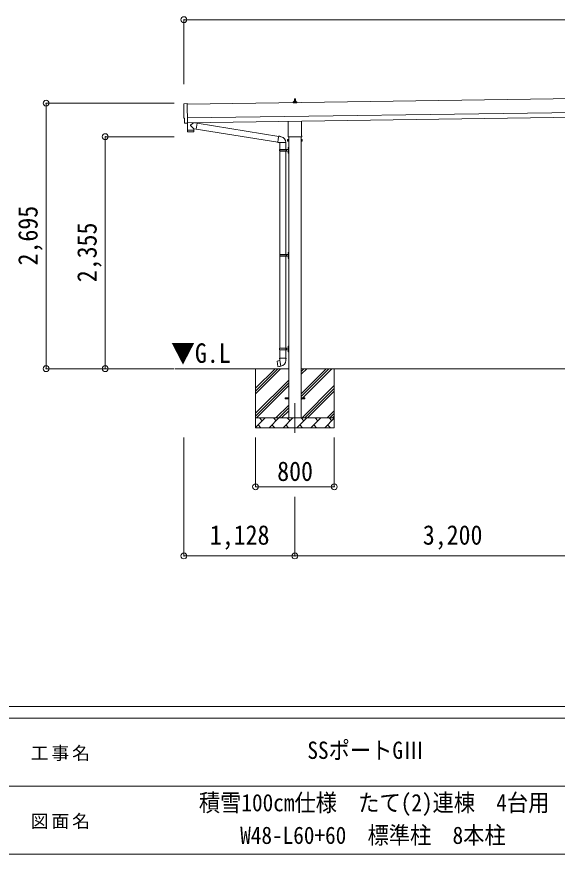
# Model space of a CAD drawing. Units: millimetres at full size, sheet at 1:60. Extents: x -16864 to 16864, y -11640 to 11640.
# Drawn here: x -881 to 4612, y -11640 to -3138 of the extents above; entities that cross this region are included whole.
import ezdxf
from ezdxf.enums import TextEntityAlignment as Align

# ---------------------------------------------------------------- set-up
doc = ezdxf.new("R2010")
doc.units = ezdxf.units.MM
doc.header["$LTSCALE"] = 60
doc.header["$PDMODE"] = 32
doc.header["$PDSIZE"] = 60
doc.linetypes.add('CHAIN1', pattern=[8, 5, -1, 1, -1])
for name, color, linetype, lineweight in [('0-1_Defpoints', 7, 'CHAIN1', 9), ('0-2_TEXT1', 4, 'Continuous', 9), ('0-3_SHAPE', 7, 'Continuous', 9), ('0-7_PARTS2', 7, 'Continuous', 9), ('0-8_TABLE1', 6, 'Continuous', 9), ('0-9_DIM1', 7, 'Continuous', 9), ('F-0', 7, 'Continuous', 9)]:
    doc.layers.add(name, color=color, linetype=linetype, lineweight=lineweight)
doc.styles.add('ＭＳ ゴシック', font='')
doc.styles.get('ＭＳ ゴシック').set_extended_font_data('MS Gothic')

msp = doc.modelspace()

# ---------------------------------------------------------------- linework, layer by layer
at = {"layer": '0-1_Defpoints'}
msp.add_line((1945.59, -7060.72), (1945.59, -7409.72), dxfattribs=at)
at = {"layer": '0-2_TEXT1'}
for p, q in [((6585.66, -3943.03), (850.19, -4024.96)), ((1939.9, -3996.46), (1940.62, -3972.94)), ((1941.62, -3971.96), (1950.17, -3971.96)), ((1951.17, -3972.94), (1951.9, -3996.46)), ((1927.65, -4011.96), (1927.65, -4004.25)), ((1964.15, -4011.96), (1927.65, -4011.96)), ((1928.03, -4003.46), (1963.76, -4003.46)), ((1928.41, -4003.28), (1935.13, -4001.65)), ((1935.51, -4001.46), (1956.28, -4001.46)), ((1935.9, -4000.68), (1935.9, -3996.46)), ((1936.9, -3996.46), (1954.9, -3996.46)), ((1955.9, -4000.68), (1955.9, -3996.46)), ((1963.38, -4003.28), (1956.66, -4001.65)), ((1964.15, -4011.96), (1964.15, -4004.25)), ((852.19, -4164.95), (6587.66, -4083.01)), ((852.91, -4214.94), (6588.37, -4133.01)), ((833.33, -4218.99), (826.41, -4218.73)), ((1877.29, -4345.95), (1877.29, -4200.31)), ((2013.89, -4198.36), (2013.89, -4345.95)), ((1871.59, -4384.22), (1872.35, -4382.91)), ((1871.59, -4384.22), (1871.59, -4401.22)), ((1871.59, -4401.22), (1872.35, -4402.54)), ((1878.59, -4387.82), (1872.35, -4387.82)), ((1878.59, -4397.63), (1872.35, -4397.63)), ((1878.59, -4402.54), (1872.35, -4402.54)), ((1875.59, -4354.72), (1875.59, -4349.22)), ((2013.53, -4358.22), (1877.65, -4358.22)), ((1881.09, -4401.92), (1878.59, -4401.92)), ((1883.09, -4358.22), (1883.09, -7210.72)), ((2008.09, -7210.72), (2008.09, -4358.22)), ((2010.09, -4401.92), (2012.59, -4401.92)), ((2012.59, -4387.82), (2018.83, -4387.82)), ((2012.59, -4397.63), (2018.83, -4397.63)), ((2012.59, -4402.54), (2018.83, -4402.54)), ((2015.59, -4349.22), (2015.59, -4354.72)), ((2019.59, -4384.22), (2018.83, -4382.91)), ((2019.59, -4401.22), (2018.83, -4402.54)), ((2019.59, -4384.22), (2019.59, -4401.22)), ((1845.59, -7006.22), (1883.09, -7006.22)), ((1845.59, -7015.22), (1845.59, -7006.22)), ((1845.59, -7006.22), (1883.09, -7006.22)), ((1845.59, -7015.22), (1845.59, -7006.22)), ((1845.59, -7015.22), (1883.09, -7015.22)), ((1845.59, -7015.22), (1883.09, -7015.22)), ((2008.09, -7006.22), (2045.59, -7006.22)), ((2008.09, -7006.22), (2045.59, -7006.22)), ((2008.09, -7015.22), (2045.59, -7015.22)), ((2008.09, -7015.22), (2045.59, -7015.22)), ((2045.59, -7015.22), (2045.59, -7006.22)), ((2045.59, -7015.22), (2045.59, -7006.22))]:
    msp.add_line(p, q, dxfattribs=at)
for points in [[(818.57, -4021.98), (850.12, -4019.88), (852.94, -4217.71)], [(823.52, -4215.78), (822.85, -4168.76), (822.25, -4168.76)], [(834.07, -4218.71), (834.72, -4218.07), (852.96, -4218.71)], [(1878.59, -4402.54), (1878.59, -4382.91), (1872.35, -4382.91)], [(1878.59, -4401.92), (1878.59, -4383.52), (1881.09, -4383.52)], [(2012.59, -4401.92), (2012.59, -4383.52), (2010.09, -4383.52)], [(2012.59, -4402.54), (2012.59, -4382.91), (2018.83, -4382.91)]]:
    msp.add_lwpolyline(points, dxfattribs=at)
for points in [[(1881.09, -4403.22), (1881.09, -4382.22), (1883.09, -4382.22), (1883.09, -4403.22)], [(2010.09, -4403.22), (2010.09, -4382.22), (2008.09, -4382.22), (2008.09, -4403.22)]]:
    msp.add_lwpolyline(points, close=True, dxfattribs=at)
for centre, radius, start, end in [((1939.98, -3997.1), 4.13, 90, 171.17633), ((1941.62, -3972.96), 1, 90, 178.60509), ((1949.23, -3996.46), 4.83, 133.60282, 180), ((1942.56, -3996.46), 4.83, 0, 46.39718), ((1950.17, -3972.96), 1, 1.39491, 90), ((1951.81, -3997.1), 4.13, 8.82367, 90), ((1928.65, -4004.25), 1, 103.62699, 180), ((1934.9, -4000.68), 1, 283.62699, 0), ((1936.9, -3997.46), 1, 90, 180), ((1954.9, -3997.46), 1, 0, 90), ((1956.9, -4000.68), 1, 180, 256.37301), ((1963.15, -4004.25), 1, 0, 76.37301), ((1875.93, -4385.36), 4.34, 145.61575, 214.38425), ((1887.83, -4392.72), 16.24, 162.41205, 197.58795), ((1875.93, -4400.08), 4.34, 145.61575, 214.38425), ((1879.59, -4349.22), 4, 125.09963, 180), ((1879.59, -4354.72), 4, 180, 194.47751), ((1879.59, -4354.72), 4, 194.47751, 241.04498), ((2011.59, -4354.72), 4, 298.95502, 345.52249), ((2011.59, -4349.22), 4, 0, 54.90037), ((2011.59, -4354.72), 4, 345.52249, 0), ((2015.24, -4385.36), 4.34, 325.61575, 34.38425), ((2003.35, -4392.72), 16.24, 342.41205, 17.58795), ((2015.24, -4400.08), 4.34, 325.61575, 34.38425)]:
    msp.add_arc(centre, radius, start, end, dxfattribs=at)
for centre, major_axis, ratio, start_param, end_param in [((818.77, -4024.97), (-3, -0.04), 0.99863, 4.7647489, 6.2979817), ((-3945.59, -4163.47), (4762.89, 68.04), 0.99863, 6.2686928, 6.2979817), ((822.19, -4164.36), (-4.41, -0.06), 0.99863, 6.2686928, 7.8539816), ((826.53, -4215.73), (-2.15, -2.1), 0.9974, 5.5252311, 7.0411395), ((833.37, -4217.99), (-0.717, -0.7), 0.9974, 0.7579542, 1.5707963)]:
    msp.add_ellipse(centre, major_axis=major_axis, ratio=ratio, start_param=start_param, end_param=end_param, dxfattribs=at)
at = {"layer": '0-3_SHAPE'}
for p, q in [((1883.09, -6710.72), (729.14, -6710.72)), ((1545.59, -6710.72), (1545.59, -7310.72)), ((1545.59, -6909.21), (1744.07, -6710.72)), ((1545.59, -6937.49), (1772.36, -6710.72)), ((1545.59, -6965.77), (1800.64, -6710.72)), ((5083.09, -6710.72), (2008.09, -6710.72)), ((2008.09, -6739.55), (2036.91, -6710.72)), ((2008.09, -6767.83), (2065.2, -6710.72)), ((2008.09, -7022.39), (2319.76, -6710.72)), ((2008.09, -6965.82), (2263.19, -6710.72)), ((2008.09, -6994.11), (2291.47, -6710.72)), ((2345.59, -6710.72), (2345.59, -7310.72)), ((1545.59, -7163.76), (1883.09, -6826.26)), ((1545.59, -7192.05), (1883.09, -6854.55)), ((1555.2, -7210.72), (1883.09, -6882.83)), ((2017.75, -7210.72), (2345.59, -6882.88)), ((2046.03, -7210.72), (2345.59, -6911.16)), ((2074.31, -7210.72), (2345.59, -6939.45)), ((1753.19, -7210.72), (1883.09, -7080.82)), ((1781.47, -7210.72), (1883.09, -7109.11)), ((1809.76, -7210.72), (1883.09, -7137.39)), ((2272.3, -7210.72), (2345.59, -7137.44)), ((1545.59, -7307.17), (1642.04, -7210.72)), ((1545.59, -7210.72), (2345.59, -7210.72)), ((1613.48, -7239.28), (1584.93, -7210.72)), ((1683.46, -7310.72), (1783.46, -7210.72)), ((1754.9, -7239.28), (1726.35, -7210.72)), ((1824.88, -7310.72), (1924.88, -7210.72)), ((1896.32, -7239.28), (1867.77, -7210.72)), ((1966.3, -7310.72), (2066.3, -7210.72)), ((2037.75, -7239.28), (2009.19, -7210.72)), ((2107.72, -7310.72), (2207.72, -7210.72)), ((2179.17, -7239.28), (2150.61, -7210.72)), ((2249.14, -7310.72), (2345.59, -7214.28)), ((2320.59, -7239.28), (2292.04, -7210.72)), ((2300.59, -7210.72), (2345.59, -7165.72)), ((2328.87, -7210.72), (2345.59, -7194.01)), ((2345.59, -7310.72), (1545.59, -7310.72)), ((1570.59, -7282.17), (1599.14, -7310.72)), ((1712.01, -7282.17), (1740.56, -7310.72)), ((1853.43, -7282.17), (1881.98, -7310.72)), ((1994.85, -7282.17), (2023.41, -7310.72)), ((2136.27, -7282.17), (2164.83, -7310.72)), ((2277.7, -7282.17), (2306.25, -7310.72))]:
    msp.add_line(p, q, dxfattribs=at)
at = {"layer": '0-8_TABLE1'}
for p, q in [((817.59, -3168.08), (817.59, -3822.41)), ((12676.59, -3168.08), (817.59, -3168.08)), ((-582.41, -4015.43), (718.28, -4015.43)), ((-582.41, -4015.43), (-582.41, -6710.72)), ((17.59, -4355.72), (718.28, -4355.72)), ((17.59, -4355.72), (17.59, -6710.72)), ((-582.41, -6710.72), (718.28, -6710.72)), ((817.28, -8611.72), (817.28, -7409.72)), ((1545.59, -7909.72), (1545.59, -7409.72)), ((2345.59, -7909.72), (2345.59, -7409.72)), ((1545.59, -7909.72), (2345.59, -7909.72)), ((1945.59, -8611.72), (1945.59, -8011.72)), ((1945.59, -8611.72), (817.28, -8611.72)), ((5145.59, -8611.72), (1945.59, -8611.72))]:
    msp.add_line(p, q, dxfattribs=at)
for p in [(817.59, -3168.08), (817.59, -3168.08), (-582.41, -4015.43), (17.59, -4355.72), (-582.41, -6710.72), (17.59, -6710.72), (1545.59, -7909.72), (2345.59, -7909.72), (817.28, -8611.72), (1945.59, -8611.72)]:
    msp.add_point(p, dxfattribs=at)
at = {"layer": '0-9_DIM1'}
for p, q in [((852.94, -4217.71), (852.96, -4218.71)), ((917.4, -4277.01), (886.53, -4243.91)), ((914.35, -4214.07), (886.7, -4236.58)), ((951.97, -4218.07), (926.13, -4213.9)), ((951.97, -4218.07), (941.81, -4280.96)), ((951.68, -4219.91), (1782.03, -4352.11)), ((853.59, -4290.94), (854, -4303.99)), ((914.59, -4306.07), (857.05, -4306.89)), ((858.08, -4289.88), (858.11, -4290.88)), ((913.07, -4289.09), (913.07, -4290.09)), ((917.4, -4277.01), (941.81, -4280.96)), ((917.4, -4277.01), (917.57, -4289.03)), ((942.1, -4279.14), (1771.61, -4411.21)), ((1771.28, -4413.03), (1776.82, -4381.66)), ((1771.28, -4413.03), (1771.68, -4415.28)), ((1771.28, -4413.03), (1776.44, -4413.84)), ((1771.68, -4415.28), (1775.24, -4415.91)), ((1775.24, -4415.91), (1776.44, -4413.84)), ((1776.44, -4413.84), (1791.04, -4416.16)), ((1782.35, -4350.29), (1776.82, -4381.66)), ((1782.35, -4350.29), (1783.49, -4348.31)), ((1783.49, -4348.31), (1787.05, -4348.94)), ((1787.05, -4348.94), (1787.47, -4351.29)), ((1791.04, -4416.16), (1793.25, -4415.17)), ((1853.54, -4415.57), (1792.36, -4415.57)), ((1793.09, -4415.57), (1793.09, -4484.86)), ((1801.98, -4354.11), (1803.67, -4355.74)), ((1803.67, -4355.74), (1805.78, -4356.19)), ((1853.09, -4415.57), (1853.09, -4484.86)), ((1790.09, -4486.86), (1840.42, -4486.86)), ((1790.09, -4500.86), (1840.42, -4500.86)), ((1791.09, -4484.86), (1877.09, -4484.86)), ((1791.09, -4484.86), (1791.09, -4486.86)), ((1791.09, -4502.86), (1791.09, -4500.86)), ((1791.09, -4502.86), (1877.09, -4502.86)), ((1793.09, -4484.64), (1793.09, -5551.72)), ((1850.09, -4484.86), (1850.09, -4489.36)), ((1850.09, -4489.36), (1852.09, -4489.36)), ((1850.09, -4502.86), (1850.09, -4498.36)), ((1850.09, -4498.36), (1852.09, -4498.36)), ((1852.09, -4489.36), (1852.09, -4493.86)), ((1852.09, -4498.36), (1852.09, -4493.86)), ((1853.09, -4484.64), (1853.09, -5551.72)), ((1858.09, -4484.86), (1858.09, -4493.86)), ((1858.09, -4489.36), (1861.09, -4489.36)), ((1858.09, -4502.86), (1858.09, -4493.86)), ((1858.09, -4498.36), (1861.09, -4498.36)), ((1861.09, -4489.36), (1861.09, -4493.86)), ((1861.09, -4498.36), (1861.09, -4493.86)), ((1876.79, -4467.71), (1878.83, -4468.71)), ((1878.06, -4465.71), (1878.69, -4465.71)), ((1878.06, -4465.71), (1878.06, -4474.01)), ((1878.06, -4474.01), (1878.69, -4474.01)), ((1878.69, -4465.71), (1878.69, -4474.01)), ((1878.69, -4465.71), (1879.09, -4466.11)), ((1878.69, -4474.01), (1879.09, -4473.61)), ((1878.83, -4468.71), (1879.44, -4469.86)), ((1879.09, -4461.86), (1882.09, -4460.36)), ((1879.09, -4461.86), (1879.09, -4493.86)), ((1879.09, -4466.11), (1879.09, -4473.61)), ((1879.09, -4525.86), (1879.09, -4493.86)), ((1882.09, -4460.36), (1882.09, -4493.86)), ((1882.09, -4460.36), (1883.09, -4460.36)), ((1882.09, -4527.36), (1882.09, -4493.86)), ((1883.09, -4460.36), (1883.09, -4493.86)), ((1883.09, -4527.36), (1883.09, -4493.86)), ((1876.79, -4515.71), (1878.83, -4516.71)), ((1878.06, -4513.71), (1878.69, -4513.71)), ((1878.06, -4513.71), (1878.06, -4522.01)), ((1878.06, -4522.01), (1878.69, -4522.01)), ((1878.69, -4513.71), (1878.69, -4522.01)), ((1878.69, -4513.71), (1879.09, -4514.11)), ((1878.69, -4522.01), (1879.09, -4521.61)), ((1878.83, -4516.71), (1879.44, -4517.86)), ((1879.09, -4514.11), (1879.09, -4521.61)), ((1879.09, -4525.86), (1882.09, -4527.36)), ((1882.09, -4527.36), (1883.09, -4527.36)), ((1792.59, -5553.72), (1842.92, -5553.72)), ((1792.59, -5567.72), (1842.92, -5567.72)), ((1793.09, -5569.72), (1793.09, -6501.72)), ((1793.59, -5551.72), (1793.59, -5553.72)), ((1793.59, -5551.72), (1877.09, -5551.72)), ((1793.59, -5569.72), (1793.59, -5567.72)), ((1793.59, -5569.72), (1877.09, -5569.72)), ((1852.59, -5551.72), (1852.59, -5556.22)), ((1852.59, -5556.22), (1854.59, -5556.22)), ((1852.59, -5569.72), (1852.59, -5565.22)), ((1852.59, -5565.22), (1854.59, -5565.22)), ((1853.09, -5569.72), (1853.09, -6501.72)), ((1854.59, -5556.22), (1854.59, -5560.72)), ((1854.59, -5565.22), (1854.59, -5560.72)), ((1860.59, -5551.72), (1860.59, -5560.72)), ((1860.59, -5556.22), (1863.59, -5556.22)), ((1860.59, -5569.72), (1860.59, -5560.72)), ((1860.59, -5565.22), (1863.59, -5565.22)), ((1863.59, -5556.22), (1863.59, -5560.72)), ((1863.59, -5565.22), (1863.59, -5560.72)), ((1876.79, -5534.58), (1878.83, -5535.57)), ((1876.79, -5582.58), (1878.83, -5583.57)), ((1878.06, -5532.57), (1878.69, -5532.57)), ((1878.06, -5532.57), (1878.06, -5540.87)), ((1878.06, -5540.87), (1878.69, -5540.87)), ((1878.06, -5580.57), (1878.69, -5580.57)), ((1878.06, -5580.57), (1878.06, -5588.87)), ((1878.06, -5588.87), (1878.69, -5588.87)), ((1878.69, -5532.57), (1878.69, -5540.87)), ((1878.69, -5532.57), (1879.09, -5532.97)), ((1878.69, -5540.87), (1879.09, -5540.47)), ((1878.69, -5580.57), (1878.69, -5588.87)), ((1878.69, -5580.57), (1879.09, -5580.97)), ((1878.69, -5588.87), (1879.09, -5588.47)), ((1878.83, -5535.57), (1879.44, -5536.72)), ((1878.83, -5583.57), (1879.44, -5584.72)), ((1879.09, -5528.72), (1882.09, -5527.22)), ((1879.09, -5528.72), (1879.09, -5560.72)), ((1879.09, -5532.97), (1879.09, -5540.47)), ((1879.09, -5592.72), (1879.09, -5560.72)), ((1879.09, -5580.97), (1879.09, -5588.47)), ((1879.09, -5592.72), (1882.09, -5594.22)), ((1882.09, -5527.22), (1882.09, -5560.72)), ((1882.09, -5527.22), (1883.09, -5527.22)), ((1882.09, -5594.22), (1882.09, -5560.72)), ((1882.09, -5594.22), (1883.09, -5594.22)), ((1883.09, -5527.22), (1883.09, -5560.72)), ((1883.09, -5594.22), (1883.09, -5560.72)), ((1790.09, -6503.72), (1840.42, -6503.72)), ((1790.09, -6517.72), (1840.42, -6517.72)), ((1791.09, -6501.72), (1877.09, -6501.72)), ((1791.09, -6501.72), (1791.09, -6503.72)), ((1791.09, -6519.72), (1791.09, -6517.72)), ((1791.09, -6519.72), (1877.09, -6519.72)), ((1793.09, -6519.72), (1793.09, -6604.65)), ((1850.09, -6501.72), (1850.09, -6506.22)), ((1850.09, -6506.22), (1852.09, -6506.22)), ((1850.09, -6519.72), (1850.09, -6515.22)), ((1850.09, -6515.22), (1852.09, -6515.22)), ((1852.09, -6506.22), (1852.09, -6510.72)), ((1852.09, -6515.22), (1852.09, -6510.72)), ((1853.09, -6519.72), (1853.09, -6604.65)), ((1858.09, -6501.72), (1858.09, -6510.72)), ((1858.09, -6506.22), (1861.09, -6506.22)), ((1858.09, -6519.72), (1858.09, -6510.72)), ((1858.09, -6515.22), (1861.09, -6515.22)), ((1861.09, -6506.22), (1861.09, -6510.72)), ((1861.09, -6515.22), (1861.09, -6510.72)), ((1876.79, -6484.58), (1878.83, -6485.57)), ((1876.79, -6532.58), (1878.83, -6533.57)), ((1878.06, -6482.57), (1878.69, -6482.57)), ((1878.06, -6482.57), (1878.06, -6490.87)), ((1878.06, -6490.87), (1878.69, -6490.87)), ((1878.06, -6530.57), (1878.69, -6530.57)), ((1878.06, -6530.57), (1878.06, -6538.87)), ((1878.06, -6538.87), (1878.69, -6538.87)), ((1878.69, -6482.57), (1878.69, -6490.87)), ((1878.69, -6482.57), (1879.09, -6482.97)), ((1878.69, -6490.87), (1879.09, -6490.47)), ((1878.69, -6530.57), (1878.69, -6538.87)), ((1878.69, -6530.57), (1879.09, -6530.97)), ((1878.69, -6538.87), (1879.09, -6538.47)), ((1878.83, -6485.57), (1879.44, -6486.72)), ((1878.83, -6533.57), (1879.44, -6534.72)), ((1879.09, -6478.72), (1882.09, -6477.22)), ((1879.09, -6478.72), (1879.09, -6510.72)), ((1879.09, -6482.97), (1879.09, -6490.47)), ((1879.09, -6542.72), (1879.09, -6510.72)), ((1879.09, -6530.97), (1879.09, -6538.47)), ((1879.09, -6542.72), (1882.09, -6544.22)), ((1882.09, -6477.22), (1882.09, -6510.72)), ((1882.09, -6477.22), (1883.09, -6477.22)), ((1882.09, -6544.22), (1882.09, -6510.72)), ((1882.09, -6544.22), (1883.09, -6544.22)), ((1883.09, -6477.22), (1883.09, -6510.72)), ((1883.09, -6544.22), (1883.09, -6510.72)), ((1792.5, -6627.85), (1764.63, -6633.1)), ((1777.37, -6630.5), (1777.16, -6630.74)), ((1791.24, -6604.65), (1789.09, -6605.43)), ((1789.09, -6605.43), (1789.09, -6609.05)), ((1789.09, -6609.05), (1791.33, -6609.87)), ((1791.24, -6604.65), (1823.09, -6604.65)), ((1791.24, -6604.65), (1791.33, -6609.87)), ((1791.33, -6609.87), (1791.59, -6624.65)), ((1791.59, -6624.65), (1792.94, -6626.65)), ((1802.85, -6685.15), (1792.72, -6627.67)), ((1792.74, -6626.85), (1792.74, -6627.56)), ((1792.94, -6626.65), (1792.91, -6626.66)), ((1854.94, -6604.65), (1823.09, -6604.65)), ((1853.28, -6626.59), (1853.2, -6628.75)), ((1854.59, -6624.65), (1853.28, -6626.59)), ((1857.09, -6609.05), (1854.85, -6609.87)), ((1854.94, -6604.65), (1857.09, -6605.43)), ((1857.09, -6605.43), (1857.09, -6609.05)), ((1764.63, -6633.1), (1763.82, -6634.27)), ((1763.82, -6634.27), (1773.44, -6688.83)), ((1787.46, -6687.74), (1787.18, -6687.59)), ((1803.16, -6685.91), (1802.91, -6685.25))]:
    msp.add_line(p, q, dxfattribs=at)
for points in [[(852.56, -4218.7), (853.58, -4289.94), (917.57, -4289.03)], [(917.54, -4303.08), (917.58, -4290.03), (853.59, -4290.94)], [(1782.35, -4350.29), (1787.47, -4351.29), (1801.98, -4354.11)], [(1876.79, -4472.01), (1878.83, -4471.01), (1879.44, -4469.86)], [(1876.79, -4520.01), (1878.83, -4519.01), (1879.44, -4517.86)], [(1876.79, -5538.87), (1878.83, -5537.87), (1879.44, -5536.72)], [(1876.79, -5586.87), (1878.83, -5585.87), (1879.44, -5584.72)], [(1876.79, -6488.87), (1878.83, -6487.87), (1879.44, -6486.72)], [(1876.79, -6536.87), (1878.83, -6535.87), (1879.44, -6534.72)], [(1779.62, -6630.28), (1779.34, -6630.13), (1777.37, -6630.5)], [(1854.94, -6604.65), (1854.85, -6609.87), (1854.59, -6624.65)], [(1802.58, -6685.05), (1774.6, -6689.65), (1773.44, -6688.83)], [(1789.65, -6687.18), (1789.44, -6687.42), (1787.46, -6687.74)]]:
    msp.add_lwpolyline(points, dxfattribs=at)
for centre, radius, start, end in [((890.01, -4240.32), 5, 131.47396, 225.79244), ((857, -4303.89), 3, 181.81845, 270.86677), ((914.54, -4303.07), 3, 270.81845, 359.81845), ((1793.25, -4415.17), 60.3, 359.62495, 78), ((1838.84, -4493.86), 49.25, 171.82876, 180.00002), ((1838.84, -4493.86), 49.25, 180.00002, 188.17127), ((1840.42, -4484.86), 2, 270, 359.99998), ((1840.42, -4502.86), 2, 0.00005, 90.00004), ((1882.39, -4469.86), 6, 136.21765, 223.78235), ((1877.09, -4482.86), 2, 270, 359.99998), ((1877.09, -4504.86), 2, 0.00005, 90.00004), ((1882.39, -4517.86), 6, 136.21765, 223.78235), ((1841.34, -5560.72), 49.25, 171.82876, 180.00002), ((1841.34, -5560.72), 49.25, 180.00002, 188.17127), ((1842.92, -5551.72), 2, 270, 359.99998), ((1842.92, -5569.72), 2, 0.00005, 90.00004), ((1882.39, -5536.72), 6, 136.21765, 223.78235), ((1882.39, -5584.72), 6, 136.21765, 223.78235), ((1877.09, -5549.72), 2, 270, 359.99998), ((1877.09, -5571.72), 2, 0.00005, 90.00004), ((1838.84, -6510.72), 49.25, 171.82876, 180.00002), ((1838.84, -6510.72), 49.25, 180.00002, 188.17127), ((1840.42, -6501.72), 2, 270, 359.99998), ((1840.42, -6519.72), 2, 0.00005, 90.00004), ((1882.39, -6486.72), 6, 136.21765, 223.78235), ((1882.39, -6534.72), 6, 136.21765, 223.78235), ((1877.09, -6499.72), 2, 270, 359.99998), ((1877.09, -6521.72), 2, 0.00005, 90.00004), ((1792.44, -6627.56), 0.3, 280.66842, 0), ((1792.94, -6626.85), 0.2, 100, 180), ((1792.94, -6626.65), 60.3, 279.96938, 358), ((1802.63, -6685.35), 0.3, 20, 99.33158), ((1803.34, -6685.84), 0.2, 200, 279.96938)]:
    msp.add_arc(centre, radius, start, end, dxfattribs=at)
at = {"layer": 'F-0', "color": 5, "lineweight": 5}
for p, q in [((-16864.12, -10140), (16015.88, -10140)), ((-16864.12, -10260), (10682.37, -10260)), ((-6897.63, -10950), (5402.37, -10950)), ((-16864.12, -11640), (16015.88, -11640))]:
    msp.add_line(p, q, dxfattribs=at)

# ---------------------------------------------------------------- texts
at = {"layer": '0-7_PARTS2', "style": 'ＭＳ ゴシック', "width": 0.9}
msp.add_text('▼G.L', height=197.9, dxfattribs=at).set_placement((686.42, -6711.01), align=Align.BOTTOM_LEFT)
at = {"layer": '0-8_TABLE1', "color": 7, "style": 'ＭＳ ゴシック', "width": 0.9}
for s, p in [('2,695', (-609.91, -5663.08)), ('2,355', (-9.91, -5833.22))]:
    msp.add_text(s, height=197.9, rotation=90, dxfattribs=at).set_placement(p, align=Align.BOTTOM_LEFT)
for s, p in [('800', (1765.59, -7909.72)), ('1,128', (1081.44, -8556.72)), ('3,200', (3245.59, -8556.72))]:
    msp.add_text(s, height=197.9, dxfattribs=at).set_placement(p, align=Align.BOTTOM_LEFT)
at = {"layer": 'F-0', "style": 'ＭＳ ゴシック', "width": 0.9}
for s, p in [('SSポートGⅢ ', (2072.37, -10725)), ('積雪100cm仕様\u3000たて(2)連棟\u30004台用', (969.87, -11256.91)), ('W48-L60+60\u3000標準柱\u30008本柱', (1389.87, -11587.74))]:
    msp.add_text(s, height=176, dxfattribs=at).set_placement(p, align=Align.BOTTOM_LEFT)
at = {"layer": 'F-0', "char_height": 132, "attachment_point": 7, "style": 'ＭＳ ゴシック'}
for s, insert in [('\\T1.17;工事名', (-739.42, -10695)), ('\\T1.17;図面名', (-739.42, -11385))]:
    msp.add_mtext(s, dxfattribs=dict(at, insert=insert))

doc.saveas('drawing.dxf')
